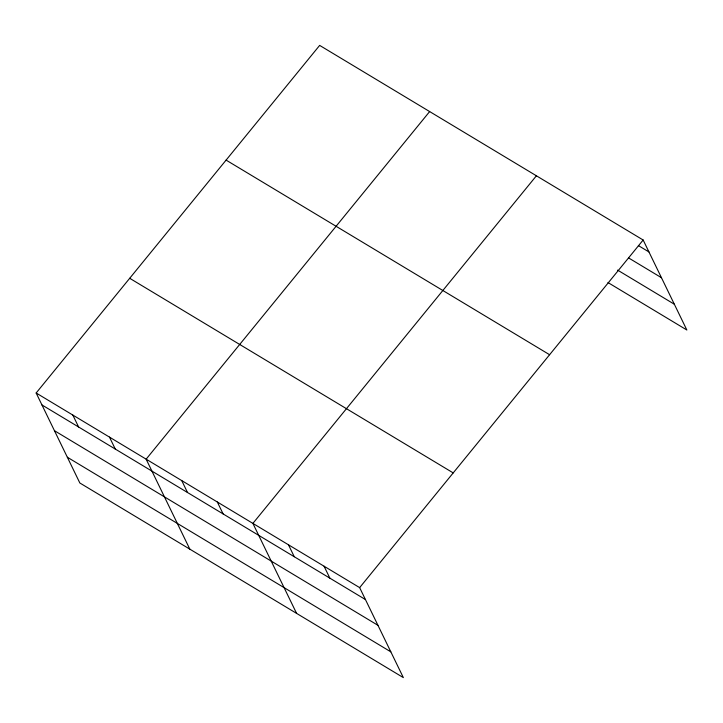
<?xml version="1.0" encoding="UTF-8"?>
<svg xmlns="http://www.w3.org/2000/svg" width="723" height="723" viewBox="0 0 723 723"><rect width="100%" height="100%" fill="white"/><g stroke="black" fill="none" stroke-linecap="round" stroke-linejoin="round"><path stroke-width="1.08" d="M36.15 392.996L359.647 587.618L403.344 677.605L79.846 482.991L36.15 392.996L319.656 45.395L643.154 240.009L686.85 330.004L607.989 282.557M429.643 111.568L146.136 459.168L189.833 549.155M536.403 175.788L252.896 523.398L296.593 613.384M359.647 587.618L643.154 240.009M638.373 245.585L648.947 251.947M628.757 258.03L661.455 277.704M617.596 270.104L674.342 304.238M226.1 160.108L549.597 354.722M129.706 278.292L453.204 472.905M41.943 404.934L365.44 599.557M54.451 430.691L377.948 625.314M67.338 457.234L390.836 651.848M324.067 566.208L329.86 578.147M288.477 544.799L294.27 556.737M217.307 501.988L223.109 513.917M181.726 480.578L187.519 492.517M109.48 437.117L115.273 449.046M72.815 415.056L78.608 426.995"/></g></svg>
